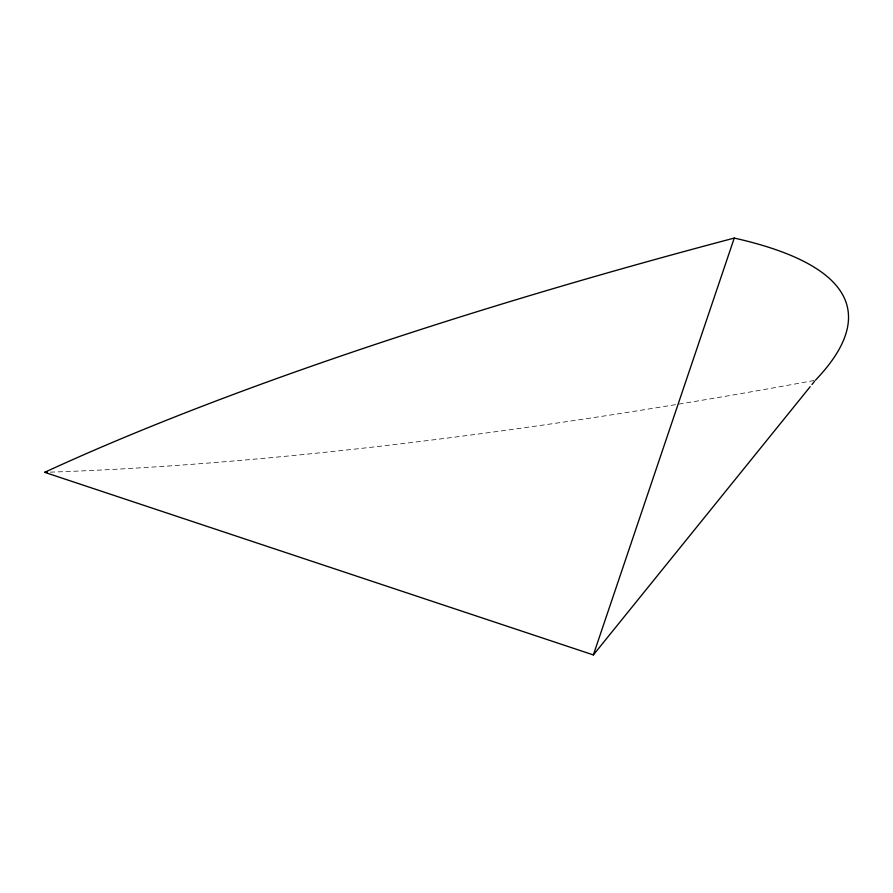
<?xml version="1.0" encoding="UTF-8"?>
<svg xmlns="http://www.w3.org/2000/svg" width="893" height="893" viewBox="0 0 893 893"><rect width="100%" height="100%" fill="white"/><g stroke="black" fill="none" stroke-linecap="round" stroke-linejoin="round"><path stroke-width="0.67" stroke-dasharray="4.46 3.35" d="M814.048 380.507A1386.673 250.319 -12 0 1 50.041 472.151"/><path stroke-width="1.34" d="M593.365 654.926L734.258 238.074A1386.673 250.319 -12 0 0 44.65 472.33L593.365 654.926L810.197 386.691M811.938 384.548L814.539 381.333M734.258 238.074A1386.673 250.319 -12 0 1 815.398 380.251M47.34 472.241A1386.673 250.319 -12 0 1 44.65 472.33"/></g></svg>
